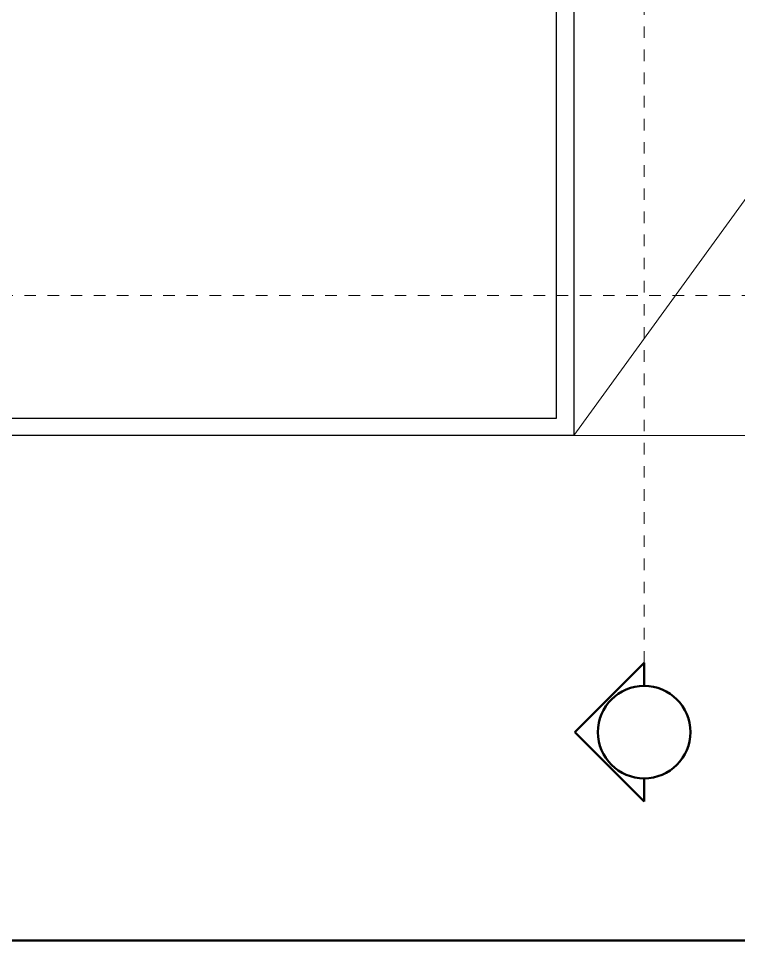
# Model space of a CAD drawing. Header units: metres. Extents: x 42 to 294, y -52 to 32.
# Drawn here: x 55.99 to 62.22, y -24.22 to -16.25 of the extents above; entities that cross this region are included whole.
import ezdxf

# ---------------------------------------------------------------- set-up
doc = ezdxf.new("R2010")
doc.units = ezdxf.units.M
doc.header["$LTSCALE"] = 0.15
doc.linetypes.add('Trazo punto', pattern=[0.015875, 0.00635, -0.004763, 0, -0.004763])
doc.layers.get('0').update_dxf_attribs({"lineweight": 20})
for name, color, linetype, lineweight in [('A-----SYP', 6, 'Continuous', 50), ('A-WALL', 2, 'Continuous', 30), ('RECUADRO', 82, 'Continuous', 50)]:
    doc.layers.add(name, color=color, linetype=linetype, lineweight=lineweight)

# ---------------------------------------------------------------- blocks, each defined once
blk = doc.blocks.new('Sección - Extremo de sección-3896-04 Tercer piso')
at = {"layer": 'A-----SYP'}
for p, q in [((-0.006, 0.005983), (-0.012, 0)), ((0, 0), (-0.006, 0.005983)), ((-0.012, 0), (-0.01, 0)), ((-0.002, 0), (0, 0))]:
    blk.add_line(p, q, dxfattribs=at)
blk.add_circle((-0.006, 0), 0.004, dxfattribs=at)
blk.add_arc((-0.006, 0), 0.004, 0, 180, dxfattribs=at)

msp = doc.modelspace()

# ---------------------------------------------------------------- linework, layer by layer
for p, q in [((65.0677, -13.959), (60.7927, -19.859)), ((60.7927, -19.859), (65.0677, -19.859))]:
    msp.add_line(p, q)
at = {"layer": 'A-----SYP', "linetype": 'Trazo punto', "lineweight": 15}
for p, q in [((61.3994, -21.8229), (61.3994, 1.6592)), ((46.8442, -18.6491), (80.0108, -18.6491))]:
    msp.add_line(p, q, dxfattribs=at)
at = {"layer": 'A-WALL'}
for p, q in [((60.6427, -19.709), (60.6427, -13.959)), ((60.7927, -13.959), (60.7927, -19.859)), ((47.6427, -19.709), (60.6427, -19.709)), ((60.7927, -19.859), (47.4927, -19.859))]:
    msp.add_line(p, q, dxfattribs=at)
at = {"layer": 'RECUADRO', "ltscale": 0.1}
for p, q in [((41.7908, -24.2247), (209.7908, -24.2247)), ((209.7908, -24.2247), (41.7908, -24.2247))]:
    msp.add_line(p, q, dxfattribs=at)

# ---------------------------------------------------------------- block references
at = {"layer": 'A-----SYP', "xscale": 99.99999999999993, "yscale": 99.99999999999993, "zscale": 99.99999999999993, "rotation": 90}
msp.add_blockref('Sección - Extremo de sección-3896-04 Tercer piso', (61.3994, -21.8229), dxfattribs=at)
msp.add_blockref('Sección - Extremo de sección-3896-04 Tercer piso', (61.3994, -21.8229), dxfattribs=at)

doc.saveas('drawing.dxf')
